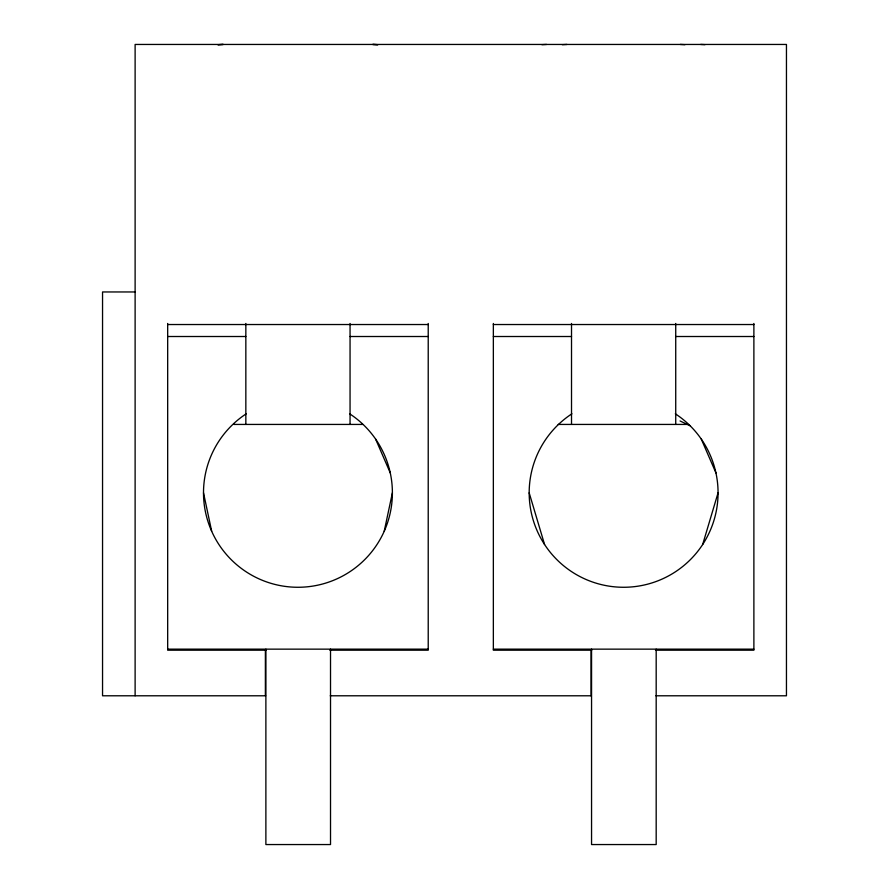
<?xml version="1.0" encoding="UTF-8"?>
<svg xmlns="http://www.w3.org/2000/svg" width="889" height="889" viewBox="0 0 889 889"><rect width="100%" height="100%" fill="white"/><g stroke="black" fill="none" stroke-linecap="round" stroke-linejoin="round"><path stroke-width="1.33" d="M384.226 531.244L392.393 492.828M702.666 544.513L718.068 492.828M541.901 44.683L546.557 44.45M562.281 44.694L566.949 44.45M135.117 291.959L102.546 291.959L102.546 695.787L265.655 695.787M167.677 324.529L428.22 324.529M493.351 324.529L753.883 324.529M167.677 336.509L245.842 336.509M350.055 336.509L428.22 336.509M493.351 336.509L571.516 336.509M675.729 336.509L753.883 336.509M233.851 424.431L362.801 424.431M558.192 424.431L687.942 424.431M167.677 649.148L428.22 649.148M493.351 649.148L753.883 649.148M266.078 650.192L167.677 650.192L167.677 323.474M329.819 650.192L428.22 650.192L428.22 323.474M591.741 650.192L493.351 650.192L493.351 323.474M655.493 650.192L753.883 650.192L753.883 323.474M330.241 695.787L591.329 695.787M655.915 695.787L786.454 695.787L786.454 44.45L135.117 44.45L135.117 695.787M377.536 44.661L372.713 44.45L377.925 44.694M700.688 44.45L704.999 44.661M680.296 44.45L684.963 44.694M680.074 420.964L690.075 425.72M701.299 439.11L715.956 472.959M375.625 439.11L390.282 472.959M529.177 492.828L544.568 544.513M203.503 492.828L211.671 531.244M675.729 323.474L675.729 424.431M656.182 649.148L656.182 844.55L591.552 844.55L591.552 649.148M591.052 650.192L591.052 695.787M571.516 323.474L571.516 424.431M350.055 323.474L350.055 424.431M330.519 649.148L330.519 844.55L265.878 844.55L265.878 649.148M265.378 650.192L265.378 695.787M245.842 323.474L245.842 424.431M349.655 413.796A94.445 94.445 0 0 1 369.157 554.869A94.445 94.445 0 0 1 226.739 554.869A94.445 94.445 0 0 1 246.242 413.796M675.318 413.796A94.445 94.445 0 0 1 694.831 554.869A94.445 94.445 0 0 1 552.413 554.869A94.445 94.445 0 0 1 571.916 413.796M223.183 44.45L217.972 44.694L223.183 44.45"/></g></svg>
